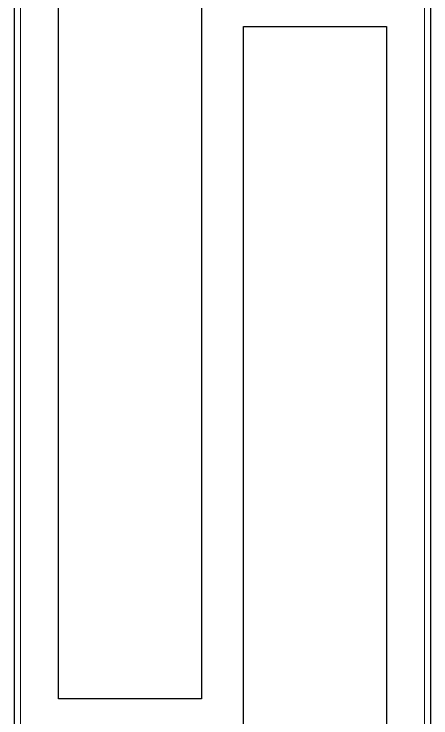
# Model space of a CAD drawing. Header units: millimetres. Extents: x -10 to 46, y -17 to 110.
# Drawn here: x 3.88 to 31.92, y 26.62 to 73.99 of the extents above; entities that cross this region are included whole.
import ezdxf

# ---------------------------------------------------------------- set-up
doc = ezdxf.new("R2010")
doc.units = ezdxf.units.MM

msp = doc.modelspace()

# ---------------------------------------------------------------- linework, layer by layer
at = {"lineweight": 18}
for p, q in [((3.9, 10.7), (3.9, 109.983)), ((4.32, 10.7), (4.32, 109.983)), ((31.481, 109.983), (31.481, 10.7)), ((31.901, 109.983), (31.901, 10.7)), ((3.88, 108.523), (3.88, 10.7)), ((31.921, 10.7), (31.921, 108.523))]:
    msp.add_line(p, q, dxfattribs=at)
at = {"color": 7}
for points in [[(6.859, 85.429), (16.498, 85.429), (16.498, 27.894), (6.859, 27.894)], [(19.303, 73.153), (28.943, 73.153), (28.943, 15.617), (19.303, 15.617)]]:
    msp.add_lwpolyline(points, close=True, dxfattribs=at)

doc.saveas('drawing.dxf')
